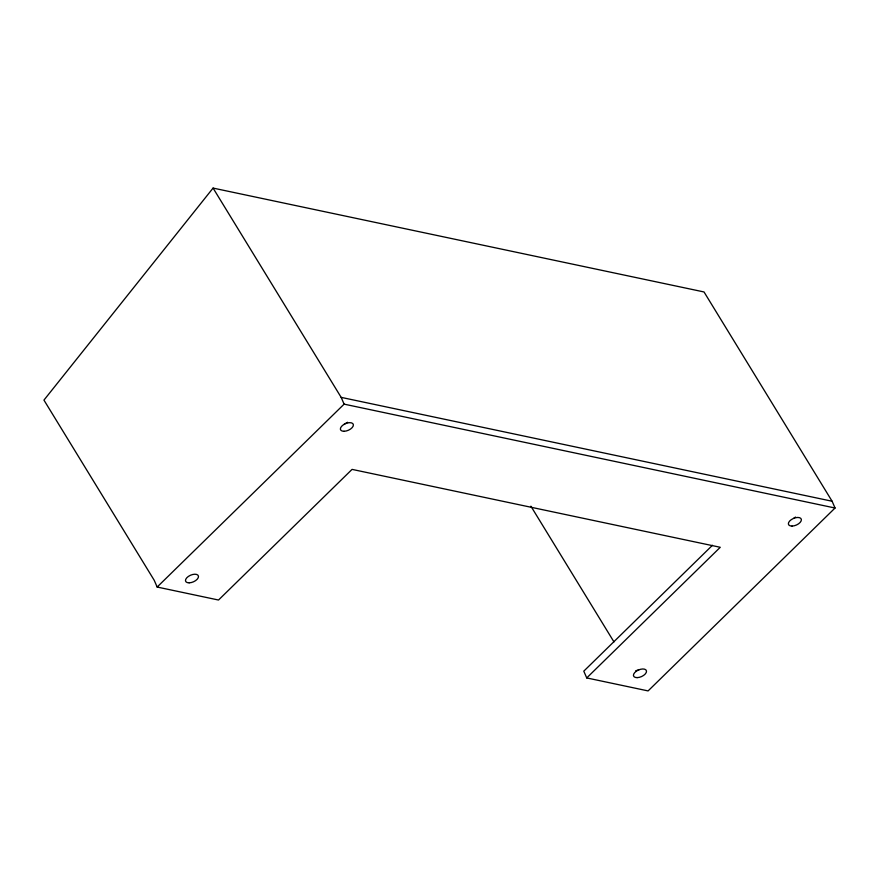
<?xml version="1.0" encoding="UTF-8"?>
<svg xmlns="http://www.w3.org/2000/svg" width="879" height="879" viewBox="0 0 879 879"><rect width="100%" height="100%" fill="white"/><g stroke="black" fill="none" stroke-linecap="round" stroke-linejoin="round"><path stroke-width="1.32" d="M586.732 677.929L648.098 690.916L835.05 508.018L832.105 501.239L704.024 291.96L213.07 188.084L43.95 400.11L154.21 580.272L157.154 587.04L218.519 600.027L352.061 469.386L720.264 547.287L586.732 677.929L583.788 671.16L712.451 545.277M157.154 587.04L344.107 404.142L835.05 508.018M213.07 188.084L341.162 397.374L832.105 501.239M530.905 506.194L613.96 641.901M341.162 397.374L344.107 404.142M639.154 669.534A6.955 3.626 -23.5 0 1 635.781 670.688M795.572 517.072A6.922 3.604 -23.5 0 1 794.045 517.973M347.579 422.294A6.922 3.604 -23.5 0 1 344.392 423.898M637.11 677.632A6.955 3.626 -23.5 0 0 646.504 671.073A6.955 3.626 -23.5 0 0 636.319 671.204A6.955 3.626 -23.5 0 0 637.11 677.632M792.023 526.071A6.922 3.604 -23.5 0 0 801.373 519.533A6.922 3.604 -23.5 0 0 791.243 519.676A6.922 3.604 -23.5 0 0 792.023 526.071M344.03 431.281A6.922 3.604 -23.5 0 0 353.38 424.755A6.922 3.604 -23.5 0 0 343.249 424.887A6.922 3.604 -23.5 0 0 344.03 431.281M189.128 582.832A6.922 3.604 -23.5 0 0 198.478 576.305A6.922 3.604 -23.5 0 0 188.348 576.437A6.922 3.604 -23.5 0 0 189.128 582.832"/></g></svg>
